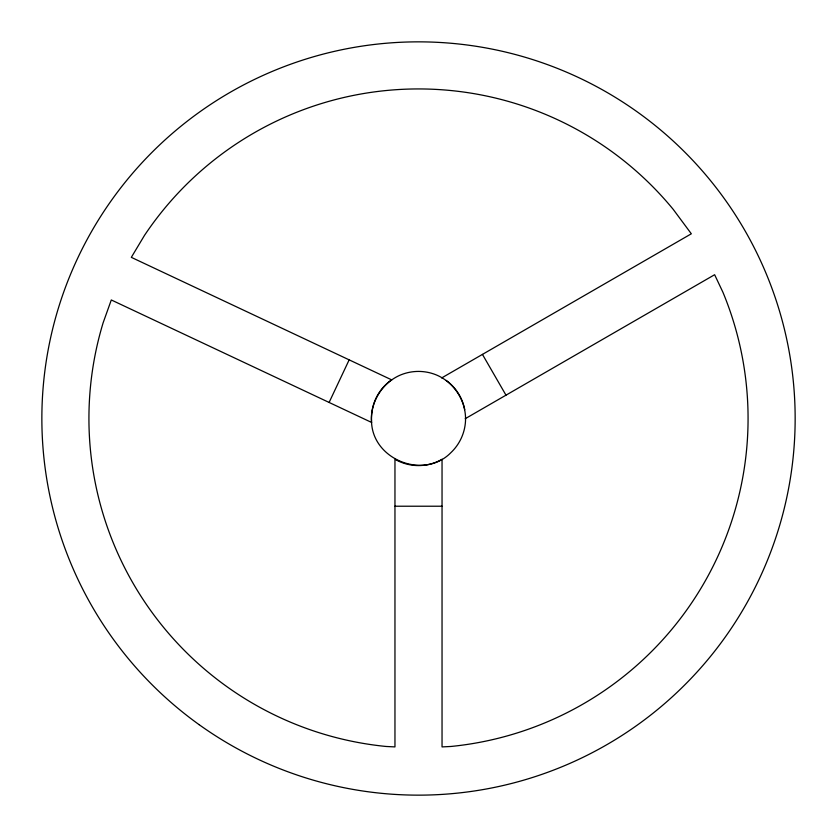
<?xml version="1.0" encoding="UTF-8"?>
<svg xmlns="http://www.w3.org/2000/svg" width="837" height="837" viewBox="0 0 837 837"><rect width="100%" height="100%" fill="white"/><g stroke="black" fill="none" stroke-linecap="round" stroke-linejoin="round"><path stroke-width="1.26" d="M371.513 421.461C370.383 401.54 382.666 382.185 401.164 374.725A47.081 47.081 0 0 1 435.836 374.725C454.334 382.185 466.617 401.54 465.487 421.461A47.081 47.081 0 0 1 450.724 452.817C423.857 480.03 372.475 459.691 371.513 421.461A47.081 47.081 0 0 1 390.827 380.406M329.108 402.451L349.155 359.858M441.674 377.937L691.331 233.795L673.262 209.428A329.569 329.569 0 0 0 144.477 235.406L131.325 257.346L391.758 379.904M465.215 418.709L714.631 274.714L722.98 292.375A329.569 329.569 0 0 1 450.808 746.478L442.041 746.907L442.041 459.136M394.959 506.218L442.041 506.218M371.712 422.497L111.3 299.96L103.118 322.831A329.569 329.569 0 0 0 386.192 746.478L394.959 746.907L394.959 459.136M482.447 354.396L505.987 395.169M441.183 459.754A47.081 47.081 0 0 1 395.817 459.754M446.173 380.406A47.081 47.081 0 0 1 464.744 409.68M199.112 724.654A376.65 376.65 0 0 0 793.34 455.422A376.65 376.65 0 0 0 263.059 75.424A376.65 376.65 0 0 0 199.112 724.654"/></g></svg>
